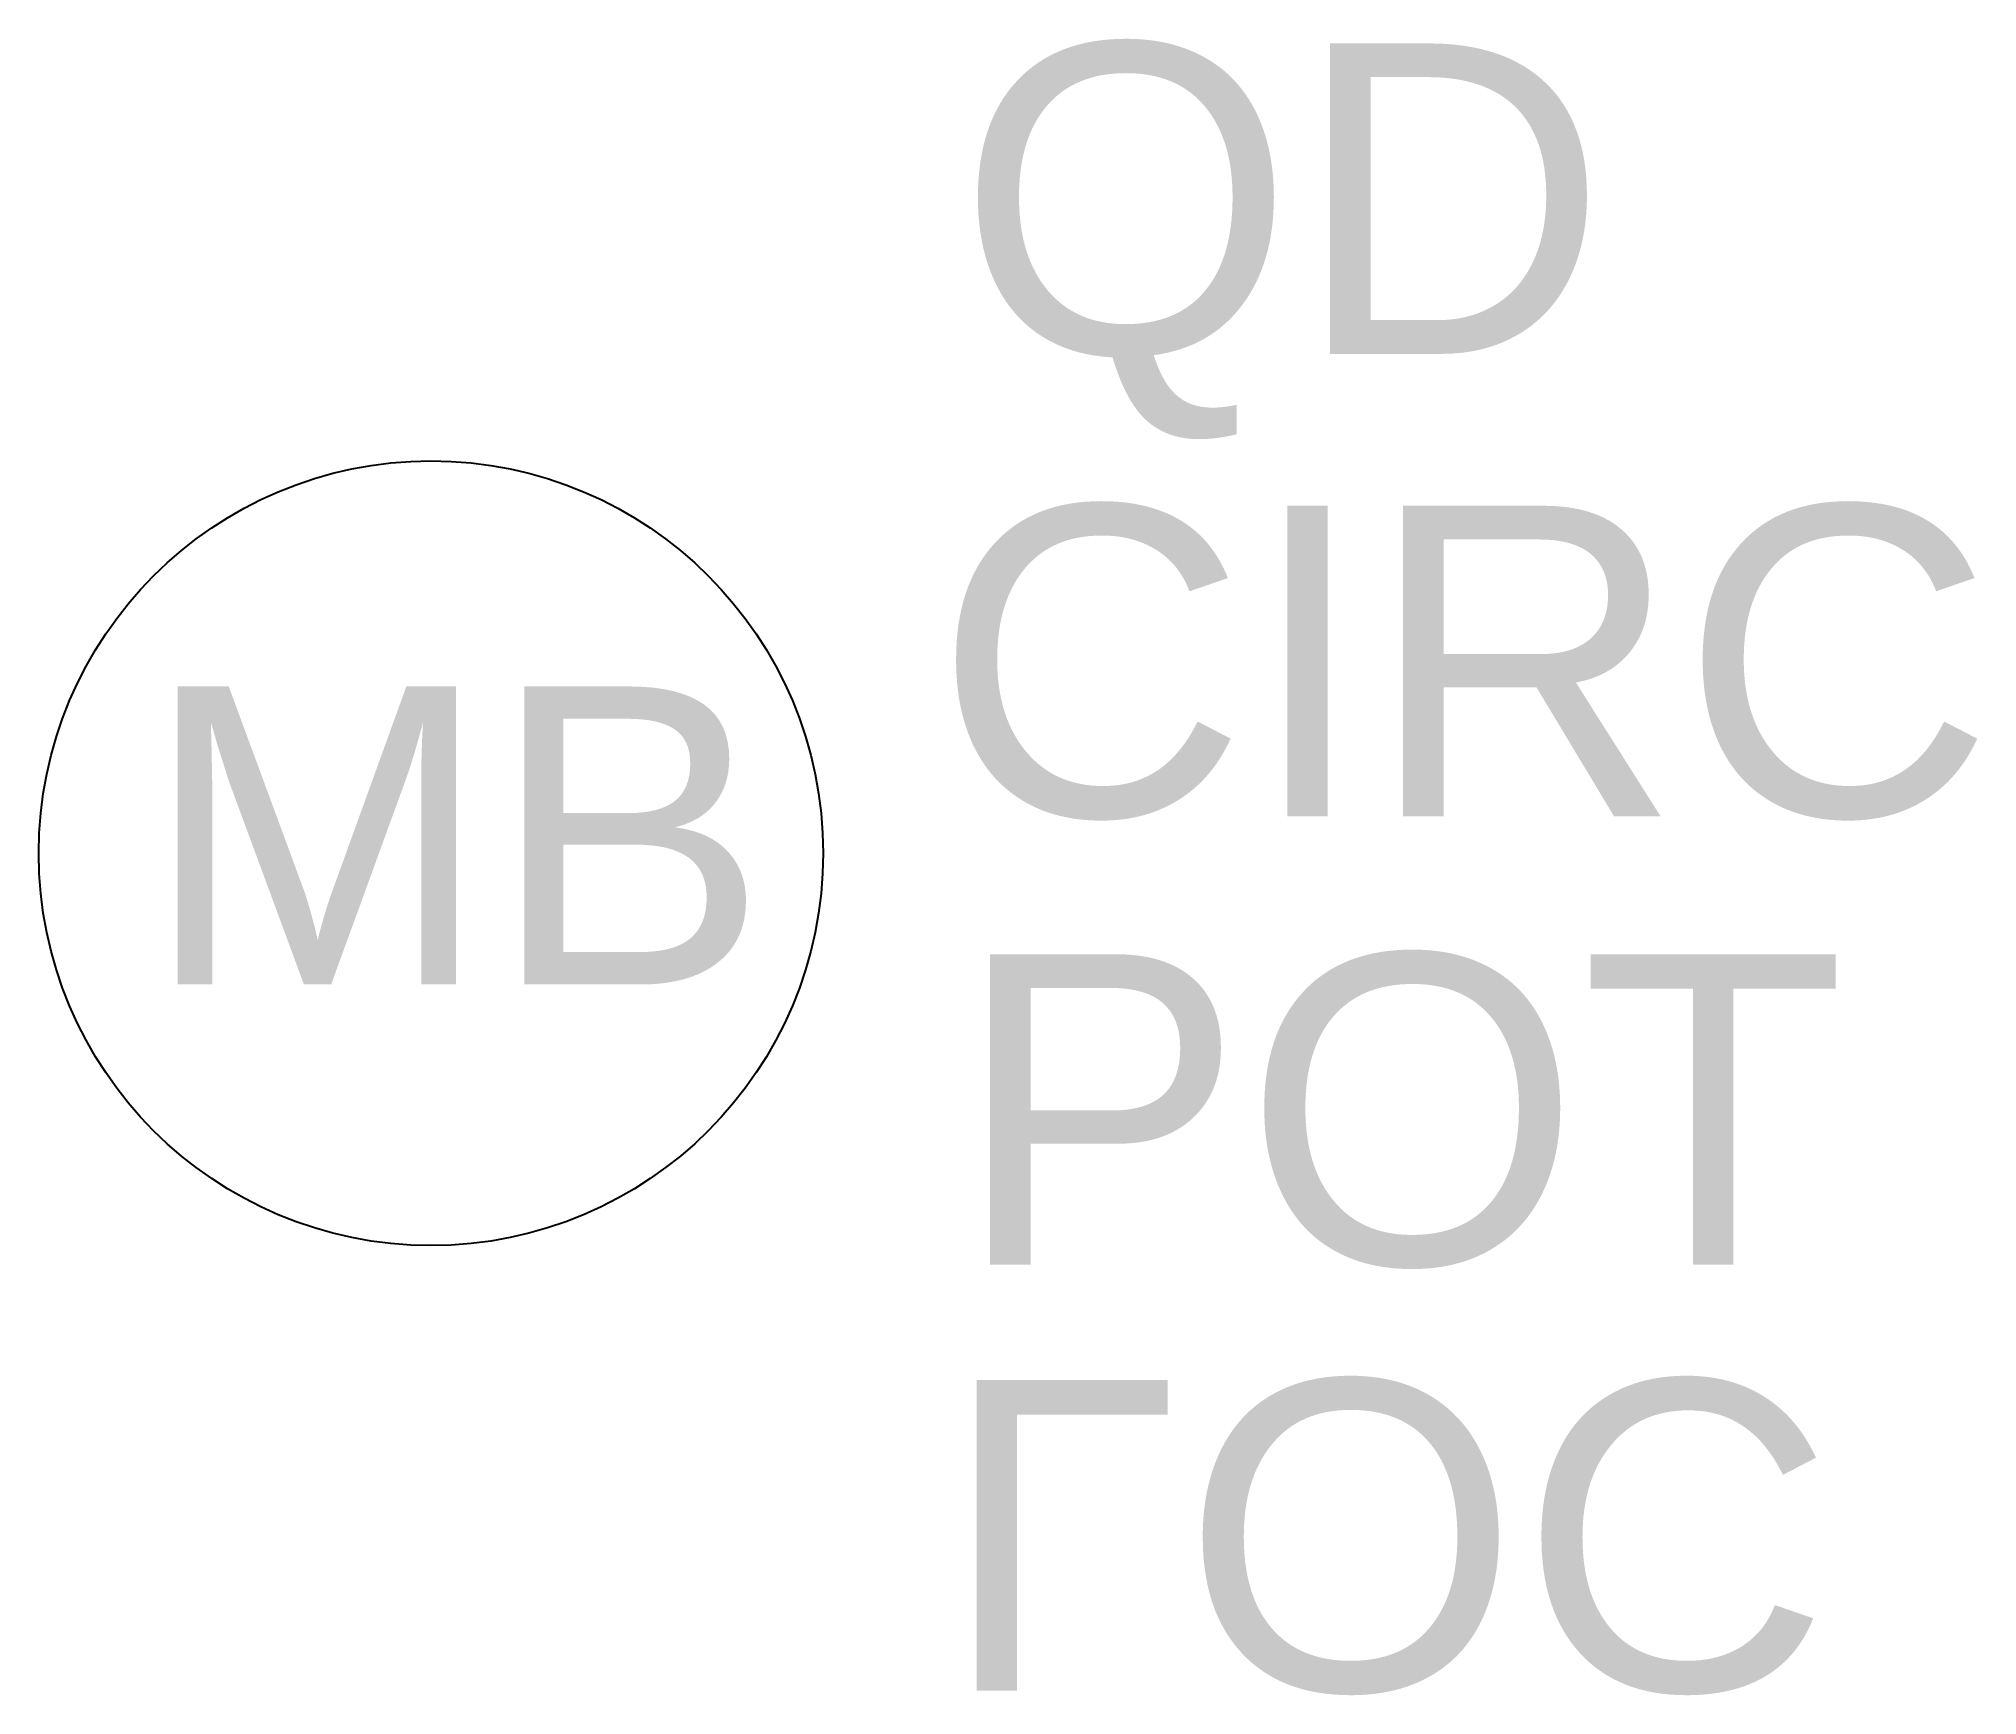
# Model space of a CAD drawing. Header units: millimetres. Extents: x 144.562 to 145.499, y 156.421 to 157.221.
import ezdxf

# ---------------------------------------------------------------- set-up
doc = ezdxf.new("R2010")
doc.units = ezdxf.units.MM
doc.header["$LTSCALE"] = 0.05
doc.layers.add('021', color=1, linetype='Continuous')
doc.layers.add('07', color=7, linetype='Continuous')
doc.styles.get("Standard").update_dxf_attribs({"font": 'ARIAL.TTF'})

msp = doc.modelspace()

# ---------------------------------------------------------------- linework, layer by layer
msp.add_circle((144.75189, 156.82738), 0.18956)

# ---------------------------------------------------------------- texts
at = {"layer": '021', "flags": 1}
for tag, p, s in [('QD', (145.00632, 157.06867), '1'), ('CIRC', (144.99506, 156.84527), '1'), ('POT', (145.00497, 156.6286), '5400')]:
    msp.add_attdef(tag, p, s, height=0.15, dxfattribs=at)
at = {"layer": '021', "text_generation_flag": 4, "flags": 1}
msp.add_attdef('LOC', (144.99845, 156.57282), '', height=0.15, dxfattribs=at)
at = {"layer": '07', "color": 250}
msp.add_text('MB', height=0.144, dxfattribs=at).set_placement((144.613, 156.76399))

doc.saveas('drawing.dxf')
